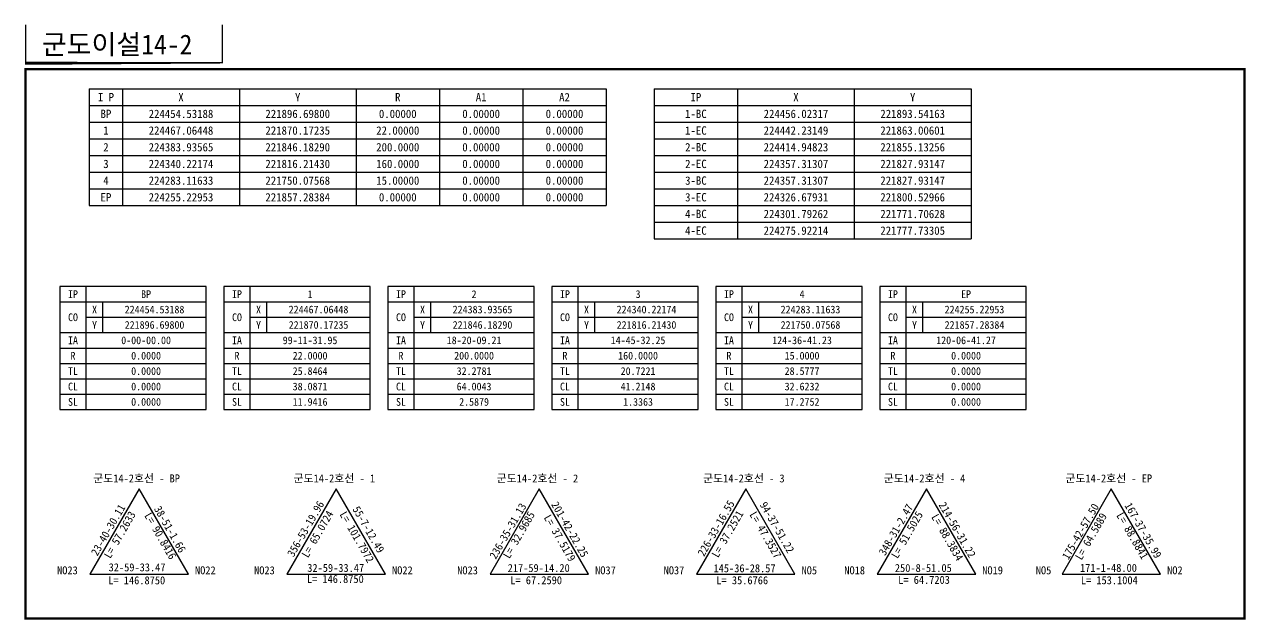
# Model space of a CAD drawing. Header units: metres. Extents: x 226260 to 227788, y 221330 to 222332.
# Drawn here: x 226982 to 227775, y 221330 to 221716 of the extents above; entities that cross this region are included whole.
import ezdxf
from ezdxf.enums import TextEntityAlignment as Align

# ---------------------------------------------------------------- set-up
doc = ezdxf.new("R2010")
doc.units = ezdxf.units.M
for name, color, linetype in [('CA-ALGN-TBSM', 2, 'Continuous'), ('CA-TABL-LIN1', 4, 'Continuous'), ('CA-TABL-LIN2', 1, 'Continuous'), ('CA-TABL-TEX2', 3, 'Continuous'), ('CV-SURV-LINE', 2, 'Continuous'), ('CV-SURV-TEXT', 3, 'Continuous'), ('CZ-LIN1', 7, 'Continuous'), ('CZ-TEX1', 6, 'Continuous')]:
    doc.layers.add(name, color=color, linetype=linetype)
doc.styles.add('GHS', font='DotumChe.ttf')
doc.styles.add('GTXT', font='DotumChe.ttf')
doc.styles.add('Han_Romanstyle', font='DotumChe.ttf')
doc.styles.add('돋움체', font='DotumChe.ttf')

# ---------------------------------------------------------------- blocks, each defined once
blk = doc.blocks.new('CACTCRV')
at = {"layer": 'CA-TABL-LIN1'}
blk.add_line((-15.25, -20), (-15.25, 20), dxfattribs=at)
blk.add_lwpolyline([(-23.75, -20), (23.75, -20), (23.75, 20), (-23.75, 20)], close=True, dxfattribs=at)
at = {"layer": 'CA-TABL-LIN2'}
for p, q in [((-23.75, 15), (23.75, 15)), ((-9.75, 5), (-9.75, 15)), ((-15.25, 10), (23.75, 10)), ((-23.75, 5), (23.75, 5)), ((-23.75, 0), (23.75, 0)), ((-23.75, -5), (23.75, -5)), ((-23.75, -10), (23.75, -10)), ((-23.75, -15), (23.75, -15))]:
    blk.add_line(p, q, dxfattribs=at)
at = {"layer": 'CA-TABL-TEX2', "style": 'GTXT'}
for s, p in [('IP', (-19.5, 17.5)), ('X', (-12.5, 12.5)), ('CO', (-19.5, 10)), ('Y', (-12.5, 7.5)), ('IA', (-19.5, 2.5)), ('R', (-19.5, -2.5)), ('TL', (-19.5, -7.5)), ('CL', (-19.5, -12.5)), ('SL', (-19.5, -17.5))]:
    blk.add_text(s, height=2.5, dxfattribs=at).set_placement(p, align=Align.MIDDLE_CENTER)
at = {"layer": 'CA-TABL-TEX2', "style": 'GTXT', "flags": 4}
for tag, p in [('IPNO', (4.249999359919457, 17.50000162638025)), ('COX', (7, 12.5)), ('COY', (7, 7.5)), ('IA', (4.25, 2.5)), ('R', (4.25, -2.5)), ('TL', (4.25, -7.5)), ('CL', (4.25, -12.5)), ('SL', (4.25, -17.5))]:
    blk.add_attdef(tag, text='', height=2.5, dxfattribs=at).set_placement(p, align=Align.MIDDLE)

msp = doc.modelspace()

# ---------------------------------------------------------------- linework, layer by layer
at = {"layer": 'CA-TABL-LIN1', "linetype": 'Continuous'}
for p, q in [((227024.0875762716, 221674.4126916235), (227359.9209096049, 221674.4126916235)), ((227024.0875762716, 221674.4126916235), (227024.0875762716, 221598.5793582901)), ((227045.7542429383, 221674.4126916235), (227045.7542429383, 221663.5793582902)), ((227121.5875762716, 221674.4126916235), (227121.5875762716, 221663.5793582902)), ((227197.4209096049, 221674.4126916235), (227197.4209096049, 221663.5793582902)), ((227251.5875762716, 221674.4126916235), (227251.5875762716, 221663.5793582902)), ((227305.7542429383, 221674.4126916235), (227305.7542429383, 221663.5793582902)), ((227359.9209096049, 221674.4126916235), (227359.9209096049, 221663.5793582902)), ((227391.105252641, 221674.4126916234), (227596.9385859743, 221674.4126916234)), ((227391.105252641, 221674.4126916234), (227391.105252641, 221576.9126916234)), ((227445.2719193077, 221674.4126916234), (227445.2719193077, 221663.5793582901)), ((227521.105252641, 221674.4126916234), (227521.105252641, 221663.5793582901)), ((227596.9385859743, 221674.4126916234), (227596.9385859743, 221663.5793582901)), ((227024.0875762716, 221663.5793582902), (227045.7542429383, 221663.5793582902)), ((227045.7542429383, 221663.5793582902), (227121.5875762716, 221663.5793582902)), ((227045.7542429383, 221663.5793582902), (227045.7542429383, 221652.7460249568)), ((227121.5875762716, 221663.5793582902), (227197.4209096049, 221663.5793582902)), ((227121.5875762716, 221663.5793582902), (227121.5875762716, 221652.7460249568)), ((227197.4209096049, 221663.5793582902), (227251.5875762716, 221663.5793582902)), ((227197.4209096049, 221663.5793582902), (227197.4209096049, 221652.7460249568)), ((227251.5875762716, 221663.5793582902), (227305.7542429383, 221663.5793582902)), ((227251.5875762716, 221663.5793582902), (227251.5875762716, 221652.7460249568)), ((227305.7542429383, 221663.5793582902), (227359.9209096049, 221663.5793582902)), ((227305.7542429383, 221663.5793582902), (227305.7542429383, 221652.7460249568)), ((227359.9209096049, 221663.5793582902), (227359.9209096049, 221652.7460249568)), ((227391.105252641, 221663.5793582901), (227445.2719193077, 221663.5793582901)), ((227445.2719193077, 221663.5793582901), (227521.105252641, 221663.5793582901)), ((227445.2719193077, 221663.5793582901), (227445.2719193077, 221652.7460249568)), ((227521.105252641, 221663.5793582901), (227596.9385859743, 221663.5793582901)), ((227521.105252641, 221663.5793582901), (227521.105252641, 221652.7460249568)), ((227596.9385859743, 221663.5793582901), (227596.9385859743, 221652.7460249568)), ((227024.0875762716, 221652.7460249568), (227045.7542429383, 221652.7460249568)), ((227045.7542429383, 221652.7460249568), (227121.5875762716, 221652.7460249568)), ((227045.7542429383, 221652.7460249568), (227045.7542429383, 221641.9126916235)), ((227121.5875762716, 221652.7460249568), (227197.4209096049, 221652.7460249568)), ((227121.5875762716, 221652.7460249568), (227121.5875762716, 221641.9126916235)), ((227197.4209096049, 221652.7460249568), (227251.5875762716, 221652.7460249568)), ((227197.4209096049, 221652.7460249568), (227197.4209096049, 221641.9126916235)), ((227251.5875762716, 221652.7460249568), (227305.7542429383, 221652.7460249568)), ((227251.5875762716, 221652.7460249568), (227251.5875762716, 221641.9126916235)), ((227305.7542429383, 221652.7460249568), (227359.9209096049, 221652.7460249568)), ((227305.7542429383, 221652.7460249568), (227305.7542429383, 221641.9126916235)), ((227359.9209096049, 221652.7460249568), (227359.9209096049, 221641.9126916235)), ((227391.105252641, 221652.7460249568), (227445.2719193077, 221652.7460249568)), ((227445.2719193077, 221652.7460249568), (227521.105252641, 221652.7460249568)), ((227445.2719193077, 221652.7460249568), (227445.2719193077, 221641.9126916234)), ((227521.105252641, 221652.7460249568), (227596.9385859743, 221652.7460249568)), ((227521.105252641, 221652.7460249568), (227521.105252641, 221641.9126916234)), ((227596.9385859743, 221652.7460249568), (227596.9385859743, 221641.9126916234)), ((227024.0875762716, 221641.9126916235), (227045.7542429383, 221641.9126916235)), ((227045.7542429383, 221641.9126916235), (227121.5875762716, 221641.9126916235)), ((227045.7542429383, 221641.9126916235), (227045.7542429383, 221631.0793582902)), ((227121.5875762716, 221641.9126916235), (227197.4209096049, 221641.9126916235)), ((227121.5875762716, 221641.9126916235), (227121.5875762716, 221631.0793582902)), ((227197.4209096049, 221641.9126916235), (227251.5875762716, 221641.9126916235)), ((227197.4209096049, 221641.9126916235), (227197.4209096049, 221631.0793582902)), ((227251.5875762716, 221641.9126916235), (227305.7542429383, 221641.9126916235)), ((227251.5875762716, 221641.9126916235), (227251.5875762716, 221631.0793582902)), ((227305.7542429383, 221641.9126916235), (227359.9209096049, 221641.9126916235)), ((227305.7542429383, 221641.9126916235), (227305.7542429383, 221631.0793582902)), ((227359.9209096049, 221641.9126916235), (227359.9209096049, 221631.0793582902)), ((227391.105252641, 221641.9126916234), (227445.2719193077, 221641.9126916234)), ((227445.2719193077, 221641.9126916234), (227521.105252641, 221641.9126916234)), ((227445.2719193077, 221641.9126916234), (227445.2719193077, 221620.2460249568)), ((227521.105252641, 221641.9126916234), (227596.9385859743, 221641.9126916234)), ((227521.105252641, 221641.9126916234), (227521.105252641, 221620.2460249568)), ((227596.9385859743, 221641.9126916234), (227596.9385859743, 221620.2460249568)), ((227024.0875762716, 221631.0793582902), (227045.7542429383, 221631.0793582902)), ((227045.7542429383, 221631.0793582902), (227121.5875762716, 221631.0793582902)), ((227045.7542429383, 221631.0793582902), (227045.7542429383, 221631.0793582901)), ((227045.7542429383, 221631.0793582901), (227045.7542429383, 221620.2460249568)), ((227121.5875762716, 221631.0793582902), (227197.4209096049, 221631.0793582902)), ((227121.5875762716, 221631.0793582902), (227121.5875762716, 221631.0793582902)), ((227121.5875762716, 221631.0793582902), (227121.5875762716, 221620.2460249568)), ((227197.4209096049, 221631.0793582902), (227251.5875762716, 221631.0793582902)), ((227197.4209096049, 221631.0793582902), (227197.4209096049, 221631.0793582902)), ((227197.4209096049, 221631.0793582902), (227197.4209096049, 221620.2460249568)), ((227251.5875762716, 221631.0793582902), (227305.7542429383, 221631.0793582902)), ((227251.5875762716, 221631.0793582902), (227251.5875762716, 221631.0793582902)), ((227251.5875762716, 221631.0793582902), (227251.5875762716, 221620.2460249568)), ((227305.7542429383, 221631.0793582902), (227359.9209096049, 221631.0793582902)), ((227305.7542429383, 221631.0793582902), (227305.7542429383, 221631.0793582902)), ((227305.7542429383, 221631.0793582902), (227305.7542429383, 221620.2460249568)), ((227359.9209096049, 221631.0793582902), (227359.9209096049, 221631.0793582902)), ((227359.9209096049, 221631.0793582902), (227359.9209096049, 221620.2460249568)), ((227391.105252641, 221631.0793582901), (227445.2719193077, 221631.0793582901)), ((227445.2719193077, 221631.0793582901), (227521.105252641, 221631.0793582901)), ((227521.105252641, 221631.0793582901), (227596.9385859743, 221631.0793582901)), ((227024.0875762716, 221620.2460249568), (227045.7542429383, 221620.2460249568)), ((227045.7542429383, 221620.2460249568), (227121.5875762716, 221620.2460249568)), ((227045.7542429383, 221620.2460249568), (227045.7542429383, 221598.5793582901)), ((227121.5875762716, 221620.2460249568), (227197.4209096049, 221620.2460249568)), ((227121.5875762716, 221620.2460249568), (227121.5875762716, 221598.5793582902)), ((227197.4209096049, 221620.2460249568), (227251.5875762716, 221620.2460249568)), ((227197.4209096049, 221620.2460249568), (227197.4209096049, 221598.57935829)), ((227251.5875762716, 221620.2460249568), (227305.7542429383, 221620.2460249568)), ((227251.5875762716, 221620.2460249568), (227251.5875762716, 221598.5793582901)), ((227305.7542429383, 221620.2460249568), (227359.9209096049, 221620.2460249568)), ((227305.7542429383, 221620.2460249568), (227305.7542429382, 221598.5793582901)), ((227359.9209096049, 221620.2460249568), (227359.920909605, 221598.5793582901)), ((227391.105252641, 221620.2460249568), (227445.2719193077, 221620.2460249568)), ((227445.2719193077, 221620.2460249568), (227521.105252641, 221620.2460249568)), ((227445.2719193076, 221620.2460249568), (227445.2719193076, 221609.4126916234)), ((227521.105252641, 221620.2460249568), (227596.9385859744, 221620.2460249568)), ((227521.105252641, 221620.2460249568), (227521.105252641, 221609.4126916234)), ((227596.9385859743, 221620.2460249568), (227596.9385859743, 221609.4126916234)), ((227024.0875762716, 221609.4126916234), (227045.7542429383, 221609.4126916234)), ((227045.7542429383, 221609.4126916234), (227121.5875762716, 221609.4126916235)), ((227045.7542429383, 221609.4126916234), (227045.7542429383, 221609.4126916234)), ((227121.5875762716, 221609.4126916235), (227197.4209096049, 221609.4126916234)), ((227197.4209096049, 221609.4126916234), (227251.5875762716, 221609.4126916234)), ((227251.5875762716, 221609.4126916234), (227305.7542429383, 221609.4126916234)), ((227305.7542429383, 221609.4126916234), (227359.9209096049, 221609.4126916234)), ((227391.105252641, 221609.4126916234), (227445.2719193076, 221609.4126916234)), ((227445.2719193076, 221609.4126916234), (227521.105252641, 221609.4126916234)), ((227445.2719193076, 221609.4126916234), (227445.2719193076, 221576.9126916235)), ((227521.105252641, 221609.4126916234), (227596.9385859743, 221609.4126916234)), ((227521.105252641, 221609.4126916234), (227521.105252641, 221576.9126916235)), ((227596.9385859743, 221609.4126916234), (227596.9385859743, 221576.9126916235)), ((227024.0875762716, 221598.5793582901), (227121.5875762716, 221598.5793582901)), ((227045.7542429383, 221598.5793582901), (227045.7542429383, 221598.5793582901)), ((227121.5875762716, 221598.5793582901), (227197.4209096049, 221598.5793582901)), ((227197.4209096049, 221598.5793582901), (227251.5875762716, 221598.5793582901)), ((227251.5875762716, 221598.5793582901), (227305.7542429383, 221598.5793582901)), ((227305.7542429383, 221598.5793582901), (227359.9209096049, 221598.5793582901)), ((227391.105252641, 221598.5793582901), (227445.2719193076, 221598.5793582901)), ((227445.2719193076, 221598.5793582901), (227521.105252641, 221598.5793582901)), ((227521.105252641, 221598.5793582901), (227596.9385859743, 221598.5793582901)), ((227391.105252641, 221587.7460249568), (227596.9385859743, 221587.7460249568)), ((227391.105252641, 221576.9126916234), (227596.9385859743, 221576.9126916235))]:
    msp.add_line(p, q, dxfattribs=at)
at = {"layer": 'CV-SURV-LINE'}
for points in [[(227056.5012105611, 221414.5118460483), (227024.5012106111, 221359.0846461349), (227088.5012105111, 221359.0846461349)], [(227184.501210361, 221414.5118460483), (227152.5012104111, 221359.0846461349), (227216.501210311, 221359.0846461349)], [(227316.4597401538, 221414.5118460483), (227284.4597402038, 221359.0846461349), (227348.4597401038, 221359.0846461349)], [(227450.5723578771, 221414.5118460483), (227418.5723579271, 221359.0846461349), (227482.5723578271, 221359.0846461349)], [(227567.957196797, 221414.5118460483), (227535.957196847, 221359.0846461349), (227599.957196747, 221359.0846461349)], [(227688.0807989231, 221414.5118460483), (227656.0807989731, 221359.0846461349), (227720.0807988731, 221359.0846461349)]]:
    msp.add_lwpolyline(points, close=True, dxfattribs=at)
at = {"layer": 'CZ-LIN1'}
for points, const_width in [([(227110.5005209657, 221691.3212631076), (227110.5005209653, 221715.7834012027), (226982.6995427504, 221715.7834012015), (226982.6995427508, 221691.3212631065)], 0.8999999999999999), ([(226982.6995427508, 221687.2522766641), (227774.5541482212, 221687.2522766641), (227774.5541482212, 221330.4443729294), (226982.6995427508, 221330.4443729294)], 1.5)]:
    msp.add_lwpolyline(points, close=True, dxfattribs=dict(at, const_width=const_width))

# ---------------------------------------------------------------- block references
at = {"layer": 'CA-ALGN-TBSM'}
ref = msp.add_blockref('CACTCRV', (227052.4953112929, 221506.0468121685), dxfattribs=dict(at, xscale=2, yscale=2, zscale=2))
ref.add_attrib('IPNO', 'BP', dxfattribs={"layer": 'CA-TABL-TEX2', "height": 5, "style": 'GTXT'}).set_placement((227060.9953100128, 221541.0468154213), align=Align.MIDDLE)
ref.add_attrib('COX', '224454.53188', dxfattribs={"layer": 'CA-TABL-TEX2', "height": 5, "style": 'GTXT'}).set_placement((227066.4953112929, 221531.0468121685), align=Align.MIDDLE)
ref.add_attrib('COY', '221896.69800', dxfattribs={"layer": 'CA-TABL-TEX2', "height": 5, "style": 'GTXT'}).set_placement((227066.4953112929, 221521.0468121685), align=Align.MIDDLE)
ref.add_attrib('IA', '0-00-00.00', dxfattribs={"layer": 'CA-TABL-TEX2', "height": 5, "style": 'GTXT'}).set_placement((227060.9953112929, 221511.0468121685), align=Align.MIDDLE)
ref.add_attrib('R', '0.0000', dxfattribs={"layer": 'CA-TABL-TEX2', "height": 5, "style": 'GTXT'}).set_placement((227060.9953112929, 221501.0468121685), align=Align.MIDDLE)
ref.add_attrib('TL', '0.0000', dxfattribs={"layer": 'CA-TABL-TEX2', "height": 5, "style": 'GTXT'}).set_placement((227060.9953112929, 221491.0468121685), align=Align.MIDDLE)
ref.add_attrib('CL', '0.0000', dxfattribs={"layer": 'CA-TABL-TEX2', "height": 5, "style": 'GTXT'}).set_placement((227060.9953112929, 221481.0468121685), align=Align.MIDDLE)
ref.add_attrib('SL', '0.0000', dxfattribs={"layer": 'CA-TABL-TEX2', "height": 5, "style": 'GTXT'}).set_placement((227060.9953112929, 221471.0468121685), align=Align.MIDDLE)
ref = msp.add_blockref('CACTCRV', (227159.0366848778, 221506.0468121685), dxfattribs=dict(at, xscale=2, yscale=2, zscale=2))
ref.add_attrib('IPNO', '1', dxfattribs={"layer": 'CA-TABL-TEX2', "height": 5, "style": 'GTXT'}).set_placement((227167.5366835976, 221541.0468154213), align=Align.MIDDLE)
ref.add_attrib('COX', '224467.06448', dxfattribs={"layer": 'CA-TABL-TEX2', "height": 5, "style": 'GTXT'}).set_placement((227173.0366848778, 221531.0468121685), align=Align.MIDDLE)
ref.add_attrib('COY', '221870.17235', dxfattribs={"layer": 'CA-TABL-TEX2', "height": 5, "style": 'GTXT'}).set_placement((227173.0366848778, 221521.0468121685), align=Align.MIDDLE)
ref.add_attrib('IA', '99-11-31.95', dxfattribs={"layer": 'CA-TABL-TEX2', "height": 5, "style": 'GTXT'}).set_placement((227167.5366848778, 221511.0468121685), align=Align.MIDDLE)
ref.add_attrib('R', '22.0000', dxfattribs={"layer": 'CA-TABL-TEX2', "height": 5, "style": 'GTXT'}).set_placement((227167.5366848778, 221501.0468121685), align=Align.MIDDLE)
ref.add_attrib('TL', '25.8464', dxfattribs={"layer": 'CA-TABL-TEX2', "height": 5, "style": 'GTXT'}).set_placement((227167.5366848778, 221491.0468121685), align=Align.MIDDLE)
ref.add_attrib('CL', '38.0871', dxfattribs={"layer": 'CA-TABL-TEX2', "height": 5, "style": 'GTXT'}).set_placement((227167.5366848778, 221481.0468121685), align=Align.MIDDLE)
ref.add_attrib('SL', '11.9416', dxfattribs={"layer": 'CA-TABL-TEX2', "height": 5, "style": 'GTXT'}).set_placement((227167.5366848778, 221471.0468121685), align=Align.MIDDLE)
ref = msp.add_blockref('CACTCRV', (227265.5780584626, 221506.0468121685), dxfattribs=dict(at, xscale=2, yscale=2, zscale=2))
ref.add_attrib('IPNO', '2', dxfattribs={"layer": 'CA-TABL-TEX2', "height": 5, "style": 'GTXT'}).set_placement((227274.0780571824, 221541.0468154213), align=Align.MIDDLE)
ref.add_attrib('COX', '224383.93565', dxfattribs={"layer": 'CA-TABL-TEX2', "height": 5, "style": 'GTXT'}).set_placement((227279.5780584626, 221531.0468121685), align=Align.MIDDLE)
ref.add_attrib('COY', '221846.18290', dxfattribs={"layer": 'CA-TABL-TEX2', "height": 5, "style": 'GTXT'}).set_placement((227279.5780584626, 221521.0468121685), align=Align.MIDDLE)
ref.add_attrib('IA', '18-20-09.21', dxfattribs={"layer": 'CA-TABL-TEX2', "height": 5, "style": 'GTXT'}).set_placement((227274.0780584626, 221511.0468121685), align=Align.MIDDLE)
ref.add_attrib('R', '200.0000', dxfattribs={"layer": 'CA-TABL-TEX2', "height": 5, "style": 'GTXT'}).set_placement((227274.0780584626, 221501.0468121685), align=Align.MIDDLE)
ref.add_attrib('TL', '32.2781', dxfattribs={"layer": 'CA-TABL-TEX2', "height": 5, "style": 'GTXT'}).set_placement((227274.0780584626, 221491.0468121685), align=Align.MIDDLE)
ref.add_attrib('CL', '64.0043', dxfattribs={"layer": 'CA-TABL-TEX2', "height": 5, "style": 'GTXT'}).set_placement((227274.0780584626, 221481.0468121685), align=Align.MIDDLE)
ref.add_attrib('SL', '2.5879', dxfattribs={"layer": 'CA-TABL-TEX2', "height": 5, "style": 'GTXT'}).set_placement((227274.0780584626, 221471.0468121685), align=Align.MIDDLE)
ref = msp.add_blockref('CACTCRV', (227372.1194320474, 221506.0468121685), dxfattribs=dict(at, xscale=2, yscale=2, zscale=2))
ref.add_attrib('IPNO', '3', dxfattribs={"layer": 'CA-TABL-TEX2', "height": 5, "style": 'GTXT'}).set_placement((227380.6194307673, 221541.0468154213), align=Align.MIDDLE)
ref.add_attrib('COX', '224340.22174', dxfattribs={"layer": 'CA-TABL-TEX2', "height": 5, "style": 'GTXT'}).set_placement((227386.1194320474, 221531.0468121685), align=Align.MIDDLE)
ref.add_attrib('COY', '221816.21430', dxfattribs={"layer": 'CA-TABL-TEX2', "height": 5, "style": 'GTXT'}).set_placement((227386.1194320474, 221521.0468121685), align=Align.MIDDLE)
ref.add_attrib('IA', '14-45-32.25', dxfattribs={"layer": 'CA-TABL-TEX2', "height": 5, "style": 'GTXT'}).set_placement((227380.6194320474, 221511.0468121685), align=Align.MIDDLE)
ref.add_attrib('R', '160.0000', dxfattribs={"layer": 'CA-TABL-TEX2', "height": 5, "style": 'GTXT'}).set_placement((227380.6194320474, 221501.0468121685), align=Align.MIDDLE)
ref.add_attrib('TL', '20.7221', dxfattribs={"layer": 'CA-TABL-TEX2', "height": 5, "style": 'GTXT'}).set_placement((227380.6194320474, 221491.0468121685), align=Align.MIDDLE)
ref.add_attrib('CL', '41.2148', dxfattribs={"layer": 'CA-TABL-TEX2', "height": 5, "style": 'GTXT'}).set_placement((227380.6194320474, 221481.0468121685), align=Align.MIDDLE)
ref.add_attrib('SL', '1.3363', dxfattribs={"layer": 'CA-TABL-TEX2', "height": 5, "style": 'GTXT'}).set_placement((227380.6194320474, 221471.0468121685), align=Align.MIDDLE)
ref = msp.add_blockref('CACTCRV', (227478.6608056322, 221506.0468121685), dxfattribs=dict(at, xscale=2, yscale=2, zscale=2))
ref.add_attrib('IPNO', '4', dxfattribs={"layer": 'CA-TABL-TEX2', "height": 5, "style": 'GTXT'}).set_placement((227487.1608043521, 221541.0468154213), align=Align.MIDDLE)
ref.add_attrib('COX', '224283.11633', dxfattribs={"layer": 'CA-TABL-TEX2', "height": 5, "style": 'GTXT'}).set_placement((227492.6608056322, 221531.0468121685), align=Align.MIDDLE)
ref.add_attrib('COY', '221750.07568', dxfattribs={"layer": 'CA-TABL-TEX2', "height": 5, "style": 'GTXT'}).set_placement((227492.6608056322, 221521.0468121685), align=Align.MIDDLE)
ref.add_attrib('IA', '124-36-41.23', dxfattribs={"layer": 'CA-TABL-TEX2', "height": 5, "style": 'GTXT'}).set_placement((227487.1608056322, 221511.0468121685), align=Align.MIDDLE)
ref.add_attrib('R', '15.0000', dxfattribs={"layer": 'CA-TABL-TEX2', "height": 5, "style": 'GTXT'}).set_placement((227487.1608056322, 221501.0468121685), align=Align.MIDDLE)
ref.add_attrib('TL', '28.5777', dxfattribs={"layer": 'CA-TABL-TEX2', "height": 5, "style": 'GTXT'}).set_placement((227487.1608056322, 221491.0468121685), align=Align.MIDDLE)
ref.add_attrib('CL', '32.6232', dxfattribs={"layer": 'CA-TABL-TEX2', "height": 5, "style": 'GTXT'}).set_placement((227487.1608056322, 221481.0468121685), align=Align.MIDDLE)
ref.add_attrib('SL', '17.2752', dxfattribs={"layer": 'CA-TABL-TEX2', "height": 5, "style": 'GTXT'}).set_placement((227487.1608056322, 221471.0468121685), align=Align.MIDDLE)
ref = msp.add_blockref('CACTCRV', (227585.2021792171, 221506.0468121685), dxfattribs=dict(at, xscale=2, yscale=2, zscale=2))
ref.add_attrib('IPNO', 'EP', dxfattribs={"layer": 'CA-TABL-TEX2', "height": 5, "style": 'GTXT'}).set_placement((227593.7021779369, 221541.0468154213), align=Align.MIDDLE)
ref.add_attrib('COX', '224255.22953', dxfattribs={"layer": 'CA-TABL-TEX2', "height": 5, "style": 'GTXT'}).set_placement((227599.2021792171, 221531.0468121685), align=Align.MIDDLE)
ref.add_attrib('COY', '221857.28384', dxfattribs={"layer": 'CA-TABL-TEX2', "height": 5, "style": 'GTXT'}).set_placement((227599.2021792171, 221521.0468121685), align=Align.MIDDLE)
ref.add_attrib('IA', '120-06-41.27', dxfattribs={"layer": 'CA-TABL-TEX2', "height": 5, "style": 'GTXT'}).set_placement((227593.7021792171, 221511.0468121685), align=Align.MIDDLE)
ref.add_attrib('R', '0.0000', dxfattribs={"layer": 'CA-TABL-TEX2', "height": 5, "style": 'GTXT'}).set_placement((227593.7021792171, 221501.0468121685), align=Align.MIDDLE)
ref.add_attrib('TL', '0.0000', dxfattribs={"layer": 'CA-TABL-TEX2', "height": 5, "style": 'GTXT'}).set_placement((227593.7021792171, 221491.0468121685), align=Align.MIDDLE)
ref.add_attrib('CL', '0.0000', dxfattribs={"layer": 'CA-TABL-TEX2', "height": 5, "style": 'GTXT'}).set_placement((227593.7021792171, 221481.0468121685), align=Align.MIDDLE)
ref.add_attrib('SL', '0.0000', dxfattribs={"layer": 'CA-TABL-TEX2', "height": 5, "style": 'GTXT'}).set_placement((227593.7021792171, 221471.0468121685), align=Align.MIDDLE)

# ---------------------------------------------------------------- texts
at = {"layer": 'CA-TABL-TEX2', "lineweight": 0, "style": 'GHS'}
for s, p in [('I P', (227034.9209096049, 221666.2876916235)), ('X', (227083.6709096049, 221666.2876916235)), ('Y', (227159.5042429383, 221666.2876916235)), ('R', (227224.5042429382, 221666.2876916235)), ('A1', (227278.6709096049, 221666.2876916235)), ('A2', (227332.8375762716, 221666.2876916235)), ('IP', (227418.1885859743, 221666.2876916234)), ('X', (227483.1885859743, 221666.2876916234)), ('Y', (227559.0219193077, 221666.2876916234)), ('BP', (227034.9209096049, 221655.4543582902)), ('224454.53188', (227083.6709096049, 221655.4543582902)), ('221896.69800', (227159.5042429383, 221655.4543582902)), ('0.00000', (227224.5042429382, 221655.4543582901)), ('0.00000', (227278.6709096049, 221655.4543582902)), ('0.00000', (227332.8375762716, 221655.4543582902)), ('1-BC', (227418.1885859743, 221655.4543582901)), ('224456.02317', (227483.1885859743, 221655.4543582901)), ('221893.54163', (227559.0219193077, 221655.4543582901)), ('1', (227034.9209096049, 221644.6210249568)), ('224467.06448', (227083.6709096049, 221644.6210249568)), ('221870.17235', (227159.5042429382, 221644.6210249568)), ('22.00000', (227224.5042429383, 221644.6210249568)), ('0.00000', (227278.6709096049, 221644.6210249568)), ('0.00000', (227332.8375762716, 221644.6210249568)), ('1-EC', (227418.1885859743, 221644.6210249568)), ('224442.23149', (227483.1885859743, 221644.6210249568)), ('221863.00601', (227559.0219193077, 221644.6210249568)), ('2', (227034.9209096049, 221633.7876916235)), ('224383.93565', (227083.6709096049, 221633.7876916235)), ('221846.18290', (227159.5042429383, 221633.7876916235)), ('200.0000', (227224.5042429383, 221633.7876916235)), ('0.00000', (227278.6709096049, 221633.7876916235)), ('0.00000', (227332.8375762716, 221633.7876916235)), ('2-BC', (227418.1885859743, 221633.7876916234)), ('224414.94823', (227483.1885859743, 221633.7876916234)), ('221855.13256', (227559.0219193077, 221633.7876916234)), ('3', (227034.9209096049, 221622.9543582901)), ('224340.22174', (227083.6709096049, 221622.9543582902)), ('221816.21430', (227159.5042429382, 221622.9543582901)), ('160.0000', (227224.5042429383, 221622.9543582902)), ('0.00000', (227278.6709096049, 221622.9543582901)), ('0.00000', (227332.8375762716, 221622.9543582902)), ('2-EC', (227418.1885859744, 221622.9543582901)), ('224357.31307', (227483.1885859743, 221622.9543582901)), ('221827.93147', (227559.0219193076, 221622.9543582901)), ('4', (227034.9209096049, 221612.1210249568)), ('224283.11633', (227083.6709096049, 221612.1210249568)), ('221750.07568', (227159.5042429382, 221612.1210249568)), ('15.00000', (227224.5042429383, 221612.1210249568)), ('0.00000', (227278.6709096049, 221612.1210249568)), ('0.00000', (227332.8375762716, 221612.1210249568)), ('3-BC', (227418.1885859743, 221612.1210249568)), ('224357.31307', (227483.1885859743, 221612.1210249568)), ('221827.93147', (227559.0219193076, 221612.1210249568)), ('EP', (227034.9209096049, 221601.2876916234)), ('224255.22953', (227083.6709096049, 221601.2876916234)), ('221857.28384', (227159.5042429382, 221601.2876916234)), ('0.00000', (227224.5042429383, 221601.2876916234)), ('0.00000', (227278.6709096049, 221601.2876916234)), ('0.00000', (227332.8375762716, 221601.2876916234)), ('3-EC', (227418.1885859743, 221601.2876916234)), ('224326.67931', (227483.1885859743, 221601.2876916234)), ('221800.52966', (227559.0219193076, 221601.2876916234)), ('4-BC', (227418.1885859743, 221590.4543582901)), ('224301.79262', (227483.1885859743, 221590.4543582901)), ('221771.70628', (227559.0219193076, 221590.4543582901)), ('4-EC', (227418.1885859743, 221579.6210249568)), ('224275.92214', (227483.1885859743, 221579.6210249568)), ('221777.73305', (227559.0219193076, 221579.6210249568))]:
    msp.add_text(s, height=5.416666666666666, dxfattribs=at).set_placement(p, align=Align.CENTER)
at = {"layer": 'CV-SURV-TEXT', "style": 'Han_Romanstyle'}
for s, p in [('군도14-2호선 - BP', (227026.6345439411, 221418.7785127083)), ('군도14-2호선 - 1', (227156.7678770711, 221418.7785127083)), ('군도14-2호선 - 2', (227288.7264068638, 221418.7785127083)), ('군도14-2호선 - 3', (227422.8390245872, 221418.7785127083)), ('군도14-2호선 - 4', (227540.2238635071, 221418.7785127083)), ('군도14-2호선 - EP', (227658.2141323031, 221418.7785127083)), ('NO23', (227003.1678773111, 221359.0846461349)), ('32-59-33.47', (227036.6521702123, 221361.0283147782)), ('NO22', (227092.767877171, 221359.0846461349)), ('NO23', (227131.1678771111, 221359.0846461349)), ('32-59-33.47', (227165.6942184271, 221360.6389441749)), ('NO22', (227220.767876971, 221359.0846461349)), ('NO23', (227263.1264069038, 221359.0846461349)), ('217-59-14.20', (227295.9045128639, 221360.5819769972)), ('NO37', (227352.7264067638, 221359.0846461349)), ('NO37', (227397.2390246271, 221359.0846461349)), ('145-36-28.57', (227429.6349025794, 221360.4224480428)), ('NO5', (227486.8390244871, 221359.0846461349)), ('NO18', (227514.623863547, 221359.0846461349)), ('250-8-51.05', (227547.470802943, 221360.5781100385)), ('NO19', (227604.223863407, 221359.0846461349)), ('NO5', (227639.0141323331, 221359.0846461349)), ('171-1-48.00', (227667.7454319028, 221360.6887129471)), ('NO2', (227724.3474655331, 221359.0846461349)), ('L= 146.8750', (227036.4328262334, 221352.5958936533)), ('L= 146.8750', (227165.4502961017, 221353.4464920833)), ('L= 67.2590', (227297.6069984379, 221352.6546731156)), ('L= 35.6766', (227431.4969899557, 221352.6310485913)), ('L= 64.7203', (227549.6049159167, 221352.8970682877)), ('L= 153.1004', (227668.2830590094, 221352.6602565303))]:
    msp.add_text(s, height=5.2, dxfattribs=at).set_placement(p)
for s, rotation, p in [('23-40-30.11', 60.00070461380069, (227029.3240304, 221370.5926234037)), ('38-51-1.66', 299.9992953861993, (227065.8983220502, 221401.6119943875)), ('356-53-19.96', 60.00070461380069, (227156.7870343948, 221369.9071591505)), ('55-7-12.49', 299.9992953861993, (227194.8721580866, 221401.4455516944)), ('236-35-31.13', 60.00070461380069, (227288.1813764795, 221368.4944283853)), ('201-42-22.25', 299.9992953861993, (227323.9677253075, 221404.4460537715)), ('226-33-16.55', 60.00070461380069, (227423.4512475612, 221370.2814311406)), ('94-37-51.22', 299.9992953861993, (227459.4595993676, 221404.2713409091)), ('348-31-2.47', 60.00070461380069, (227541.1105929741, 221370.7681754337)), ('214-56-31.22', 299.9992953861993, (227575.7057413059, 221404.1785346423)), ('175-42-57.50', 60.00070461380069, (227660.1873358692, 221368.185381728)), ('167-37-35.99', 299.9992953861993, (227696.4541937935, 221403.7907593003)), ('L= 57.2633', 60.00070461380069, (227037.7199478493, 221368.9446001045)), ('L= 90.8416', 299.9992953861993, (227059.6367224375, 221397.2605885888)), ('L= 65.0724', 60.00070461380069, (227166.1832099164, 221369.3775895503)), ('L= 101.7972', 299.9992953861993, (227186.4971451508, 221398.0416896061)), ('L= 32.9685', 60.00070461380069, (227297.036125909, 221368.8546707685)), ('L= 37.5179', 299.9992953861993, (227319.1850705942, 221395.943269109)), ('L= 37.2521', 60.00070461380069, (227432.5529350889, 221369.4534095605)), ('L= 47.3527', 299.9992953861993, (227452.771623692, 221397.9606856653)), ('L= 51.5025', 60.00070461380069, (227549.1817839578, 221368.918458675)), ('L= 88.3834', 299.9992953861993, (227570.9424287178, 221396.3565376294)), ('L= 64.5889', 60.00070461380069, (227668.7124375118, 221367.8996278153)), ('L= 88.8841', 299.9992953861993, (227691.13763829, 221397.3916452283))]:
    msp.add_text(s, height=5.2, rotation=rotation, dxfattribs=at).set_placement(p)
at = {"layer": 'CZ-TEX1', "style": '돋움체'}
msp.add_text('군도이설14-2', height=12.86399999794176, dxfattribs=at).set_placement((226993.2504642597, 221696.8247650613))

doc.saveas('drawing.dxf')
